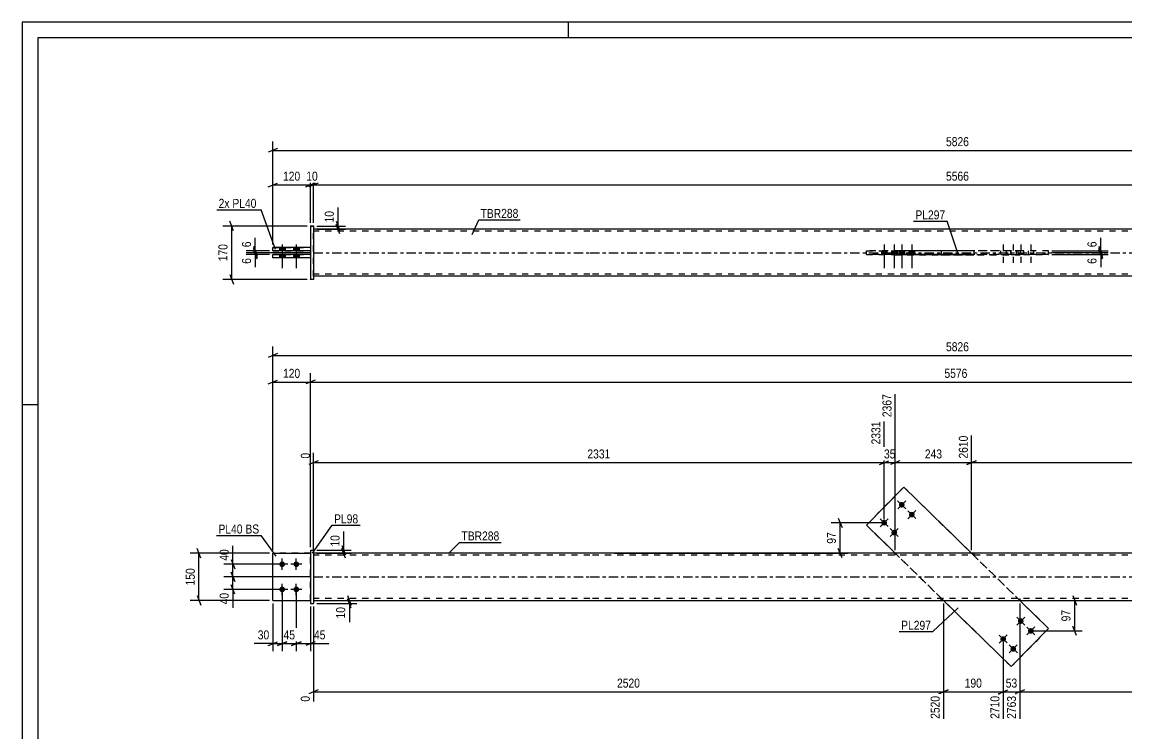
# Model space of a CAD drawing. Header units: millimetres. Extents: x 0 to 594, y 0 to 420.
# Drawn here: x 0 to 351.9, y 193.1 to 420 of the extents above; entities that cross this region are included whole.
import ezdxf

# ---------------------------------------------------------------- set-up
doc = ezdxf.new("R2010")
doc.units = ezdxf.units.MM
doc.linetypes.add('DXK_LINE_DOT2', pattern=[3.9198, 1.9599, -1.9599])
doc.linetypes.add('DXK_LINE_DOT3', pattern=[5.9187, 2.979, -0.9799, 0.9799, -0.9799])
doc.styles.add('Arial Narrow', font='ARIALN.TTF', dxfattribs={"height": 0.2})

# ---------------------------------------------------------------- blocks, each defined once
blk = doc.blocks.new('Unknown-580575307-1131')
at = {"color": 5, "linetype": 'Continuous'}
for p, q in [((594, 420), (0, 420)), ((0, 420), (0, 0)), ((174, 415), (174, 420)), ((589, 415), (5, 415)), ((5, 415), (5, 5)), ((5, 298), (0, 298))]:
    blk.add_line(p, q, dxfattribs=at)
blk = doc.blocks.new('Part-580575307-1689 - 1678')
at = {"color": 2, "linetype": 'Continuous'}
for p, q in [((280.83, 271.83), (268.95, 259.68)), ((280.83, 271.83), (280.83, 271.83)), ((302.45, 250.7), (280.83, 271.83)), ((278.13, 250.7), (268.95, 259.68)), ((268.95, 259.68), (268.95, 259.68)), ((315.09, 214.57), (293.47, 235.7)), ((326.97, 226.73), (317.79, 235.7)), ((315.09, 214.57), (326.97, 226.73)), ((326.97, 226.73), (326.97, 226.73)), ((315.09, 214.57), (315.09, 214.57))]:
    blk.add_line(p, q, dxfattribs=at)
at = {"color": 7, "linetype": 'DXK_LINE_DOT2'}
for p, q in [((268.95, 259.68), (280.83, 271.83)), ((326.97, 226.73), (280.83, 271.83)), ((315.09, 214.57), (268.95, 259.68)), ((293.47, 235.7), (278.13, 250.7)), ((317.79, 235.7), (302.45, 250.7)), ((326.97, 226.73), (315.09, 214.57))]:
    blk.add_line(p, q, dxfattribs=at)
blk = doc.blocks.new('Bolt-580575307-1681 - 1678')
at = {"linetype": 'Continuous'}
for points in [[(318.11, 230), (318.29, 229.98), (318.47, 229.92), (318.63, 229.83), (318.77, 229.7), (318.88, 229.55), (318.96, 229.38), (319, 229.19), (319, 229.01), (318.96, 228.82), (318.88, 228.65), (318.77, 228.5), (318.63, 228.37), (318.47, 228.28), (318.29, 228.22), (318.11, 228.2), (317.92, 228.22), (317.74, 228.28), (317.58, 228.37), (317.44, 228.5), (317.33, 228.65), (317.25, 228.82), (317.21, 229.01), (317.21, 229.19), (317.25, 229.38), (317.33, 229.55), (317.44, 229.7), (317.58, 229.83), (317.74, 229.92), (317.92, 229.98)], [(321.32, 226.85), (321.51, 226.84), (321.69, 226.78), (321.85, 226.68), (321.99, 226.56), (322.1, 226.4), (322.18, 226.23), (322.22, 226.05), (322.22, 225.86), (322.18, 225.68), (322.1, 225.5), (321.99, 225.35), (321.85, 225.23), (321.69, 225.13), (321.51, 225.07), (321.32, 225.05), (321.14, 225.07), (320.96, 225.13), (320.79, 225.23), (320.65, 225.35), (320.54, 225.5), (320.47, 225.68), (320.43, 225.86), (320.43, 226.05), (320.47, 226.23), (320.54, 226.4), (320.65, 226.56), (320.79, 226.68), (320.96, 226.78), (321.14, 226.84)], [(312.51, 224.28), (312.7, 224.26), (312.88, 224.2), (313.04, 224.11), (313.18, 223.98), (313.29, 223.83), (313.37, 223.66), (313.41, 223.47), (313.41, 223.29), (313.37, 223.1), (313.29, 222.93), (313.18, 222.78), (313.04, 222.65), (312.88, 222.56), (312.7, 222.5), (312.51, 222.48), (312.33, 222.5), (312.15, 222.56), (311.98, 222.65), (311.84, 222.78), (311.73, 222.93), (311.66, 223.1), (311.62, 223.29), (311.62, 223.47), (311.66, 223.66), (311.73, 223.83), (311.84, 223.98), (311.98, 224.11), (312.15, 224.2), (312.33, 224.26)], [(315.73, 221.13), (315.92, 221.11), (316.1, 221.06), (316.26, 220.96), (316.4, 220.84), (316.51, 220.68), (316.59, 220.51), (316.63, 220.33), (316.63, 220.14), (316.59, 219.96), (316.51, 219.78), (316.4, 219.63), (316.26, 219.51), (316.1, 219.41), (315.92, 219.35), (315.73, 219.33), (315.54, 219.35), (315.36, 219.41), (315.2, 219.51), (315.06, 219.63), (314.95, 219.78), (314.87, 219.96), (314.84, 220.14), (314.84, 220.33), (314.87, 220.51), (314.95, 220.68), (315.06, 220.84), (315.2, 220.96), (315.36, 221.06), (315.54, 221.11)]]:
    blk.add_hatch(color=1, dxfattribs=at).paths.add_polyline_path(points)
at = {"color": 1, "linetype": 'Continuous'}
for p, q in [((319.39, 227.84), (316.82, 230.36)), ((316.85, 227.81), (319.36, 230.39)), ((322.61, 224.7), (320.04, 227.21)), ((320.06, 224.67), (322.58, 227.24)), ((313.8, 222.12), (311.23, 224.64)), ((311.25, 222.09), (313.77, 224.67)), ((317.02, 218.98), (314.44, 221.49)), ((314.47, 218.95), (316.99, 221.52))]:
    blk.add_line(p, q, dxfattribs=at)
blk = doc.blocks.new('Bolt-580575307-1682 - 1678')
at = {"linetype": 'Continuous'}
for points in [[(280.19, 267.07), (280.38, 267.05), (280.56, 266.99), (280.72, 266.9), (280.86, 266.77), (280.97, 266.62), (281.05, 266.45), (281.09, 266.26), (281.09, 266.07), (281.05, 265.89), (280.97, 265.72), (280.86, 265.57), (280.72, 265.44), (280.56, 265.35), (280.38, 265.29), (280.19, 265.27), (280, 265.29), (279.82, 265.35), (279.66, 265.44), (279.52, 265.57), (279.41, 265.72), (279.33, 265.89), (279.3, 266.07), (279.3, 266.26), (279.33, 266.45), (279.41, 266.62), (279.52, 266.77), (279.66, 266.9), (279.82, 266.99), (280, 267.05)], [(274.6, 261.35), (274.78, 261.33), (274.96, 261.27), (275.13, 261.17), (275.27, 261.05), (275.38, 260.9), (275.45, 260.72), (275.49, 260.54), (275.49, 260.35), (275.45, 260.17), (275.38, 260), (275.27, 259.84), (275.13, 259.72), (274.96, 259.62), (274.78, 259.57), (274.6, 259.55), (274.41, 259.57), (274.23, 259.62), (274.07, 259.72), (273.93, 259.84), (273.82, 260), (273.74, 260.17), (273.7, 260.35), (273.7, 260.54), (273.74, 260.72), (273.82, 260.9), (273.93, 261.05), (274.07, 261.17), (274.23, 261.27), (274.41, 261.33)], [(283.41, 263.92), (283.6, 263.9), (283.77, 263.84), (283.94, 263.75), (284.08, 263.62), (284.19, 263.47), (284.26, 263.3), (284.3, 263.12), (284.3, 262.93), (284.26, 262.74), (284.19, 262.57), (284.08, 262.42), (283.94, 262.29), (283.77, 262.2), (283.6, 262.14), (283.41, 262.12), (283.22, 262.14), (283.04, 262.2), (282.88, 262.29), (282.74, 262.42), (282.63, 262.57), (282.55, 262.74), (282.51, 262.93), (282.51, 263.12), (282.55, 263.3), (282.63, 263.47), (282.74, 263.62), (282.88, 263.75), (283.04, 263.84), (283.22, 263.9)], [(277.82, 258.2), (278, 258.18), (278.18, 258.12), (278.34, 258.03), (278.48, 257.9), (278.59, 257.75), (278.67, 257.58), (278.71, 257.4), (278.71, 257.21), (278.67, 257.02), (278.59, 256.85), (278.48, 256.7), (278.34, 256.57), (278.18, 256.48), (278, 256.42), (277.82, 256.4), (277.63, 256.42), (277.45, 256.48), (277.29, 256.57), (277.15, 256.7), (277.04, 256.85), (276.96, 257.02), (276.92, 257.21), (276.92, 257.4), (276.96, 257.58), (277.04, 257.75), (277.15, 257.9), (277.29, 258.03), (277.45, 258.12), (277.63, 258.18)]]:
    blk.add_hatch(color=1, dxfattribs=at).paths.add_polyline_path(points)
at = {"color": 1, "linetype": 'Continuous'}
for p, q in [((278.9, 267.43), (281.48, 264.91)), ((281.45, 267.45), (278.93, 264.88)), ((282.12, 264.28), (284.7, 261.76)), ((284.67, 264.31), (282.15, 261.73)), ((273.31, 261.71), (275.88, 259.19)), ((275.86, 261.73), (273.34, 259.16)), ((276.53, 258.56), (279.1, 256.04)), ((279.07, 258.59), (276.56, 256.01))]:
    blk.add_line(p, q, dxfattribs=at)
blk = doc.blocks.new('Bolt-580575307-1683 - 1678')
at = {"linetype": 'Continuous'}
for points in [[(82.85, 248.1), (83.04, 248.08), (83.22, 248.02), (83.38, 247.93), (83.52, 247.8), (83.63, 247.65), (83.71, 247.48), (83.74, 247.29), (83.74, 247.11), (83.71, 246.92), (83.63, 246.75), (83.52, 246.6), (83.38, 246.47), (83.22, 246.38), (83.04, 246.32), (82.85, 246.3), (82.66, 246.32), (82.48, 246.38), (82.32, 246.47), (82.18, 246.6), (82.07, 246.75), (81.99, 246.92), (81.95, 247.11), (81.95, 247.29), (81.99, 247.48), (82.07, 247.65), (82.18, 247.8), (82.32, 247.93), (82.48, 248.02), (82.66, 248.08)], [(87.35, 248.1), (87.54, 248.08), (87.72, 248.02), (87.88, 247.93), (88.02, 247.8), (88.13, 247.65), (88.21, 247.48), (88.24, 247.29), (88.24, 247.11), (88.21, 246.92), (88.13, 246.75), (88.02, 246.6), (87.88, 246.47), (87.72, 246.38), (87.54, 246.32), (87.35, 246.3), (87.16, 246.32), (86.98, 246.38), (86.82, 246.47), (86.68, 246.6), (86.57, 246.75), (86.49, 246.92), (86.45, 247.11), (86.45, 247.29), (86.49, 247.48), (86.57, 247.65), (86.68, 247.8), (86.82, 247.93), (86.98, 248.02), (87.16, 248.08)], [(82.85, 240.1), (83.04, 240.08), (83.22, 240.02), (83.38, 239.93), (83.52, 239.8), (83.63, 239.65), (83.71, 239.48), (83.74, 239.29), (83.74, 239.11), (83.71, 238.92), (83.63, 238.75), (83.52, 238.6), (83.38, 238.47), (83.22, 238.38), (83.04, 238.32), (82.85, 238.3), (82.66, 238.32), (82.48, 238.38), (82.32, 238.47), (82.18, 238.6), (82.07, 238.75), (81.99, 238.92), (81.95, 239.11), (81.95, 239.29), (81.99, 239.48), (82.07, 239.65), (82.18, 239.8), (82.32, 239.93), (82.48, 240.02), (82.66, 240.08)], [(87.35, 240.1), (87.54, 240.08), (87.72, 240.02), (87.88, 239.93), (88.02, 239.8), (88.13, 239.65), (88.21, 239.48), (88.24, 239.29), (88.24, 239.11), (88.21, 238.92), (88.13, 238.75), (88.02, 238.6), (87.88, 238.47), (87.72, 238.38), (87.54, 238.32), (87.35, 238.3), (87.16, 238.32), (86.98, 238.38), (86.82, 238.47), (86.68, 238.6), (86.57, 238.75), (86.49, 238.92), (86.45, 239.11), (86.45, 239.29), (86.49, 239.48), (86.57, 239.65), (86.68, 239.8), (86.82, 239.93), (86.98, 240.02), (87.16, 240.08)]]:
    blk.add_hatch(color=1, dxfattribs=at).paths.add_polyline_path(points)
at = {"color": 1, "linetype": 'Continuous'}
for p, q in [((84.65, 247.2), (81.05, 247.2)), ((82.85, 245.4), (82.85, 249)), ((89.15, 247.2), (85.55, 247.2)), ((87.35, 245.4), (87.35, 249)), ((82.85, 237.4), (82.85, 241)), ((87.35, 237.4), (87.35, 241)), ((84.65, 239.2), (81.05, 239.2)), ((89.15, 239.2), (85.55, 239.2))]:
    blk.add_line(p, q, dxfattribs=at)
blk = doc.blocks.new('Part-580575307-1694 - 1678')
at = {"color": 2, "linetype": 'Continuous'}
for p, q in [((91.85, 251.7), (92.85, 251.7)), ((91.85, 251.7), (91.85, 234.7)), ((92.85, 251.7), (92.85, 251.7)), ((92.85, 251.7), (92.85, 234.7)), ((91.85, 234.7), (92.85, 234.7))]:
    blk.add_line(p, q, dxfattribs=at)
at = {"color": 7, "linetype": 'DXK_LINE_DOT2'}
for p, q in [((91.85, 251.7), (92.85, 251.7)), ((91.85, 234.7), (92.85, 234.7))]:
    blk.add_line(p, q, dxfattribs=at)
blk = doc.blocks.new('Part-580575307-1699 - 1678')
at = {"color": 7, "linetype": 'DXK_LINE_DOT2'}
for p, q in [((79.85, 235.7), (79.85, 250.7)), ((79.85, 250.7), (91.85, 250.7)), ((91.85, 250.7), (79.85, 250.7)), ((91.85, 235.7), (91.85, 250.7)), ((79.85, 235.7), (79.85, 235.7)), ((79.85, 235.7), (91.85, 235.7)), ((79.85, 235.7), (91.85, 235.7)), ((91.85, 235.7), (91.85, 235.7))]:
    blk.add_line(p, q, dxfattribs=at)
blk = doc.blocks.new('Part-580575307-1704 - 1678')
at = {"color": 2, "linetype": 'Continuous'}
for p, q in [((79.85, 235.7), (79.85, 250.7)), ((79.85, 250.7), (91.85, 250.7)), ((79.85, 235.7), (79.85, 235.7)), ((79.85, 235.7), (91.85, 235.7))]:
    blk.add_line(p, q, dxfattribs=at)
at = {"color": 7, "linetype": 'DXK_LINE_DOT2'}
for p, q in [((91.85, 250.7), (79.85, 250.7)), ((91.85, 235.7), (91.85, 250.7)), ((79.85, 235.7), (91.85, 235.7)), ((91.85, 235.7), (91.85, 235.7))]:
    blk.add_line(p, q, dxfattribs=at)
blk = doc.blocks.new('Part-580575307-1720 - 1678')
at = {"color": 2, "linetype": 'Continuous'}
for p, q in [((180.85, 250.7), (92.85, 250.7)), ((414.97, 250.7), (180.95, 250.7)), ((92.85, 235.7), (180.85, 235.7)), ((180.95, 235.7), (414.97, 235.7))]:
    blk.add_line(p, q, dxfattribs=at)
at = {"color": 7, "linetype": 'DXK_LINE_DOT2'}
for p, q in [((92.85, 250.7), (92.85, 235.7)), ((180.85, 250.1), (92.85, 250.1)), ((414.97, 250.1), (180.95, 250.1)), ((278.03, 250.7), (278.03, 250.1)), ((303.16, 250.7), (303.16, 250.1)), ((180.85, 236.3), (92.85, 236.3)), ((414.97, 236.3), (180.95, 236.3)), ((292.76, 235.7), (292.76, 236.3)), ((317.89, 235.7), (317.89, 236.3))]:
    blk.add_line(p, q, dxfattribs=at)
at = {"color": 7, "linetype": 'DXK_LINE_DOT3'}
for p, q in [((92.85, 243.2), (180.85, 243.2)), ((180.95, 243.2), (414.97, 243.2))]:
    blk.add_line(p, q, dxfattribs=at)
blk = doc.blocks.new('Bolt-580575307-1423 - 1368')
at = {"color": 1, "linetype": 'DXK_LINE_DOT2'}
for p, q in [((312.51, 349.12), (312.51, 341.62)), ((315.73, 349.12), (315.73, 341.62)), ((318.11, 349.12), (318.11, 341.62)), ((321.32, 349.12), (321.32, 341.62)), ((311.61, 347.12), (311.61, 345.92)), ((313.41, 347.12), (313.41, 345.92)), ((314.83, 347.12), (314.83, 345.92)), ((316.63, 347.12), (316.63, 345.92)), ((317.21, 347.12), (317.21, 345.92)), ((319.01, 347.12), (319.01, 345.92)), ((320.42, 347.12), (320.42, 345.92)), ((322.22, 347.12), (322.22, 345.92))]:
    blk.add_line(p, q, dxfattribs=at)
blk = doc.blocks.new('Bolt-580575307-1471 - 1368')
at = {"linetype": 'Continuous'}
for points in [[(81.95, 347.11), (83.75, 347.11), (83.75, 348.11), (81.95, 348.11)], [(81.95, 347.11), (83.75, 347.11), (83.75, 348.11), (81.95, 348.11)], [(81.95, 344.91), (83.75, 344.91), (83.75, 345.91), (81.95, 345.91)], [(81.95, 344.91), (83.75, 344.91), (83.75, 345.91), (81.95, 345.91)], [(86.45, 347.11), (88.25, 347.11), (88.25, 348.11), (86.45, 348.11)], [(86.45, 347.11), (88.25, 347.11), (88.25, 348.11), (86.45, 348.11)], [(86.45, 344.91), (88.25, 344.91), (88.25, 345.91), (86.45, 345.91)], [(86.45, 344.91), (88.25, 344.91), (88.25, 345.91), (86.45, 345.91)]]:
    blk.add_hatch(color=1, dxfattribs=at).paths.add_polyline_path(points)
at = {"color": 1, "linetype": 'Continuous'}
for p, q in [((82.85, 349.11), (82.85, 341.61)), ((82.85, 349.11), (82.85, 341.61)), ((87.35, 349.11), (87.35, 341.61)), ((87.35, 349.11), (87.35, 341.61)), ((81.95, 348.11), (81.95, 347.11)), ((81.95, 348.11), (81.95, 347.11)), ((81.95, 345.91), (81.95, 344.91)), ((81.95, 345.91), (81.95, 344.91)), ((83.75, 348.11), (83.75, 347.11)), ((83.75, 348.11), (83.75, 347.11)), ((83.75, 345.91), (83.75, 344.91)), ((83.75, 345.91), (83.75, 344.91)), ((86.45, 348.11), (86.45, 347.11)), ((86.45, 348.11), (86.45, 347.11)), ((86.45, 345.91), (86.45, 344.91)), ((86.45, 345.91), (86.45, 344.91)), ((88.25, 348.11), (88.25, 347.11)), ((88.25, 348.11), (88.25, 347.11)), ((88.25, 345.91), (88.25, 344.91)), ((88.25, 345.91), (88.25, 344.91))]:
    blk.add_line(p, q, dxfattribs=at)
blk = doc.blocks.new('Part-580575307-1416 - 1368')
at = {"color": 2, "linetype": 'Continuous'}
for p, q in [((180.85, 354.01), (92.85, 354.01)), ((414.97, 354.01), (180.95, 354.01)), ((278.03, 347.21), (303.16, 347.21)), ((278.03, 347.11), (278.03, 347.21)), ((278.03, 345.91), (278.03, 345.81)), ((278.03, 345.81), (278.03, 345.81)), ((303.16, 345.81), (278.03, 345.81)), ((292.76, 347.21), (292.76, 347.11)), ((292.76, 345.81), (292.76, 345.91)), ((303.16, 347.21), (303.16, 345.81)), ((180.85, 339.01), (92.85, 339.01)), ((414.97, 339.01), (180.95, 339.01))]:
    blk.add_line(p, q, dxfattribs=at)
at = {"color": 7, "linetype": 'DXK_LINE_DOT2'}
for p, q in [((92.85, 339.01), (92.85, 354.01)), ((180.85, 353.41), (92.85, 353.41)), ((414.97, 353.41), (180.95, 353.41)), ((278.03, 347.21), (303.16, 347.21)), ((278.03, 345.81), (278.03, 347.11)), ((278.03, 345.81), (303.16, 345.81)), ((292.76, 347.21), (292.76, 347.21)), ((292.76, 347.21), (292.76, 347.21)), ((292.76, 347.21), (317.89, 347.21)), ((292.76, 347.21), (317.89, 347.21)), ((292.76, 347.11), (292.76, 345.81)), ((292.76, 345.81), (292.76, 345.81)), ((292.76, 345.81), (317.89, 345.81)), ((317.89, 345.81), (292.76, 345.81)), ((317.89, 347.21), (317.89, 345.81)), ((180.85, 339.61), (92.85, 339.61)), ((414.97, 339.61), (180.95, 339.61))]:
    blk.add_line(p, q, dxfattribs=at)
at = {"color": 7, "linetype": 'DXK_LINE_DOT3'}
for p, q in [((92.85, 346.51), (180.85, 346.51)), ((180.95, 346.51), (414.97, 346.51))]:
    blk.add_line(p, q, dxfattribs=at)
blk = doc.blocks.new('Bolt-580575307-1422 - 1368')
at = {"linetype": 'Continuous'}
for points in [[(275.5, 347.11), (273.7, 347.11), (273.7, 345.91), (275.5, 345.91)], [(278.72, 347.11), (276.92, 347.11), (276.92, 345.91), (278.72, 345.91)], [(281.09, 347.11), (279.29, 347.11), (279.29, 345.91), (281.09, 345.91)], [(284.31, 347.11), (282.51, 347.11), (282.51, 345.91), (284.31, 345.91)]]:
    blk.add_hatch(color=1, dxfattribs=at).paths.add_polyline_path(points)
at = {"color": 1, "linetype": 'Continuous'}
for p, q in [((274.6, 349.11), (274.6, 341.61)), ((277.82, 349.11), (277.82, 341.61)), ((280.19, 349.11), (280.19, 341.61)), ((283.41, 349.11), (283.41, 341.61)), ((273.7, 347.11), (273.7, 345.91)), ((275.5, 347.11), (275.5, 345.91)), ((276.92, 347.11), (276.92, 345.91)), ((278.72, 347.11), (278.72, 345.91)), ((279.29, 347.11), (279.29, 345.91)), ((281.09, 347.11), (281.09, 345.91)), ((282.51, 347.11), (282.51, 345.91)), ((284.31, 347.11), (284.31, 345.91))]:
    blk.add_line(p, q, dxfattribs=at)
blk = doc.blocks.new('Part-580575307-1449 - 1368')
at = {"color": 2, "linetype": 'Continuous'}
for p, q in [((79.85, 344.91), (79.85, 345.92)), ((91.85, 345.91), (79.85, 345.91)), ((79.85, 344.92), (79.85, 344.91)), ((91.85, 344.91), (79.85, 344.91))]:
    blk.add_line(p, q, dxfattribs=at)
at = {"color": 7, "linetype": 'DXK_LINE_DOT2'}
for p, q in [((79.85, 345.92), (91.85, 345.92)), ((79.85, 344.92), (91.85, 344.92)), ((91.85, 345.92), (91.85, 344.91))]:
    blk.add_line(p, q, dxfattribs=at)
blk = doc.blocks.new('Part-580575307-1454 - 1368')
at = {"color": 2, "linetype": 'Continuous'}
for p, q in [((79.85, 347.11), (79.85, 348.12)), ((91.85, 348.11), (79.85, 348.11)), ((79.85, 347.12), (79.85, 347.11)), ((91.85, 347.11), (79.85, 347.11))]:
    blk.add_line(p, q, dxfattribs=at)
at = {"color": 7, "linetype": 'DXK_LINE_DOT2'}
for p, q in [((79.85, 348.12), (79.85, 348.11)), ((79.85, 348.12), (91.85, 348.12)), ((79.85, 347.12), (91.85, 347.12)), ((91.85, 348.12), (91.85, 347.11))]:
    blk.add_line(p, q, dxfattribs=at)
blk = doc.blocks.new('Part-580575307-1455 - 1368')
at = {"color": 2, "linetype": 'Continuous'}
for p, q in [((91.85, 355.02), (91.85, 338.01)), ((91.85, 355.01), (92.85, 355.01)), ((92.85, 355.02), (92.85, 355.01)), ((92.85, 355.01), (92.85, 338.01)), ((91.85, 338.01), (91.85, 338.02)), ((92.85, 338.01), (91.85, 338.01))]:
    blk.add_line(p, q, dxfattribs=at)
at = {"color": 7, "linetype": 'DXK_LINE_DOT2'}
for p, q in [((91.85, 355.02), (92.85, 355.02)), ((92.85, 355.01), (92.85, 355.02)), ((91.85, 338.02), (92.85, 338.02))]:
    blk.add_line(p, q, dxfattribs=at)
blk = doc.blocks.new('Part-580575307-1470 - 1368')
at = {"color": 7, "linetype": 'DXK_LINE_DOT2'}
for p, q in [((315.09, 347.12), (268.95, 347.11)), ((268.95, 347.11), (280.83, 347.11)), ((268.95, 345.91), (315.09, 345.92)), ((280.83, 345.91), (268.95, 345.91)), ((326.97, 347.12), (303.16, 347.11)), ((326.97, 345.92), (303.16, 345.91)), ((315.09, 345.92), (315.09, 347.12)), ((326.97, 347.12), (315.09, 347.12)), ((315.09, 345.92), (326.97, 345.92)), ((326.97, 345.92), (326.97, 347.12))]:
    blk.add_line(p, q, dxfattribs=at)
at = {"color": 2, "linetype": 'Continuous'}
for p, q in [((268.95, 345.91), (268.95, 347.11)), ((280.83, 345.91), (280.83, 347.11)), ((303.16, 347.11), (280.83, 347.11)), ((303.16, 345.91), (280.83, 345.91))]:
    blk.add_line(p, q, dxfattribs=at)
blk = doc.blocks.new('StraightDimension-580575307-1850 - 1678')
at = {"color": 7, "linetype": 'Continuous'}
for p, q in [((293.47, 234.7), (293.47, 197.94)), ((312.51, 222.38), (312.51, 197.94)), ((294.97, 207.15), (291.97, 205.95)), ((293.47, 206.55), (312.51, 206.55)), ((311.01, 205.95), (314.01, 207.15))]:
    blk.add_line(p, q, dxfattribs=at)
at = {"color": 0}
blk.add_wipeout([(306.33, 207.3), (306.33, 211.5), (299.65, 211.5), (299.65, 207.3)], dxfattribs=at)
at = {"color": 3, "style": 'Arial Narrow'}
blk.add_text('190', height=2.863, dxfattribs=at).set_placement((300.25, 207.9))
at = {"color": 0, "linetype": 'Continuous'}
blk.add_wipeout([(311.91, 205.85), (307.71, 205.85), (307.71, 197.34), (311.91, 197.34)], dxfattribs=at)
at = {"color": 3, "linetype": 'Continuous', "style": 'Arial Narrow'}
blk.add_text('2710', height=2.863, rotation=90.0002, dxfattribs=at).set_placement((311.31, 197.94))
blk = doc.blocks.new('StraightDimension-580575307-1909 - 1678')
at = {"color": 7, "linetype": 'Continuous'}
for p, q in [((81.85, 247.2), (64.3, 247.2)), ((66.55, 248.7), (67.75, 245.7)), ((67.15, 243.2), (67.15, 247.2)), ((91.85, 243.2), (64.3, 243.2)), ((67.75, 241.7), (66.55, 244.7))]:
    blk.add_line(p, q, dxfattribs=at)
at = {"color": 0}
blk.add_wipeout([(66.4, 252.58), (62.2, 252.58), (62.2, 247.73), (66.4, 247.73)], dxfattribs=at)
at = {"color": 7, "linetype": 'Continuous'}
blk.add_line((67.15, 247.2), (67.15, 253.11), dxfattribs=at)
blk.add_line((67.15, 247.2), (67.15, 253.11), dxfattribs=at)
at = {"color": 3, "style": 'Arial Narrow'}
blk.add_text('40', height=2.863, rotation=90.0002, dxfattribs=at).set_placement((65.8, 248.33))
blk = doc.blocks.new('StraightDimension-580575307-1798 - 1678')
at = {"color": 7, "linetype": 'Continuous'}
for p, q in [((302.45, 251.7), (302.45, 288.21)), ((503.07, 252.7), (503.07, 288.21)), ((303.95, 280.19), (300.95, 278.99)), ((302.45, 279.59), (503.07, 279.59)), ((501.57, 278.99), (504.57, 280.19))]:
    blk.add_line(p, q, dxfattribs=at)
at = {"color": 0, "linetype": 'Continuous'}
blk.add_wipeout([(502.47, 288.81), (498.27, 288.81), (498.27, 280.29), (502.47, 280.29)], dxfattribs=at)
at = {"color": 0}
blk.add_wipeout([(407.02, 280.34), (407.02, 284.54), (398.5, 284.54), (398.5, 280.34)], dxfattribs=at)
at = {"color": 3, "linetype": 'Continuous', "style": 'Arial Narrow'}
blk.add_text('5566', height=2.863, rotation=90.0002, dxfattribs=at).set_placement((501.87, 280.89))
at = {"color": 3, "style": 'Arial Narrow'}
blk.add_text('2956', height=2.863, dxfattribs=at).set_placement((399.1, 280.94))
blk = doc.blocks.new('StraightDimension-580575307-1736 - 1678')
at = {"color": 7, "linetype": 'Continuous'}
for p, q in [((81.35, 314.35), (78.35, 313.15)), ((79.85, 251.7), (79.85, 316.6)), ((79.85, 313.75), (516.07, 313.75))]:
    blk.add_line(p, q, dxfattribs=at)
at = {"color": 0}
blk.add_wipeout([(302.22, 314.5), (302.22, 318.7), (293.7, 318.7), (293.7, 314.5)], dxfattribs=at)
at = {"color": 3, "style": 'Arial Narrow'}
blk.add_text('5826', height=2.863, dxfattribs=at).set_placement((294.3, 315.1))
blk = doc.blocks.new('StraightDimension-580575307-1750 - 1678')
at = {"color": 7, "linetype": 'Continuous'}
for p, q in [((274.6, 261.45), (274.6, 292.71)), ((92.85, 251.7), (92.85, 282.72)), ((94.35, 280.19), (91.35, 278.99)), ((92.85, 279.59), (274.6, 279.59)), ((273.1, 278.99), (276.1, 280.19))]:
    blk.add_line(p, q, dxfattribs=at)
at = {"color": 0, "linetype": 'Continuous'}
for points in [[(274, 293.31), (269.8, 293.31), (269.8, 284.79), (274, 284.79)], [(92.25, 283.32), (88.05, 283.32), (88.05, 280.29), (92.25, 280.29)]]:
    blk.add_wipeout(points, dxfattribs=at)
at = {"color": 0}
blk.add_wipeout([(187.98, 280.34), (187.98, 284.54), (179.47, 284.54), (179.47, 280.34)], dxfattribs=at)
at = {"color": 3, "linetype": 'Continuous', "style": 'Arial Narrow'}
for s, height, p in [('2331', 2.863, (273.4, 285.39)), ('0', 2.86, (91.65, 280.89))]:
    blk.add_text(s, height=height, rotation=90.0002, dxfattribs=at).set_placement(p)
at = {"color": 3, "style": 'Arial Narrow'}
blk.add_text('2331', height=2.863, dxfattribs=at).set_placement((180.07, 280.94))
blk = doc.blocks.new('StraightDimension-580575307-1760 - 1678')
at = {"color": 7, "linetype": 'Continuous'}
for p, q in [((278.13, 251.7), (278.13, 301.41)), ((274.6, 261.45), (274.6, 292.71)), ((273.1, 278.99), (276.1, 280.19)), ((274.6, 279.59), (278.13, 279.59)), ((279.63, 280.19), (276.63, 278.99))]:
    blk.add_line(p, q, dxfattribs=at)
at = {"color": 0, "linetype": 'Continuous'}
blk.add_wipeout([(277.53, 302.01), (273.33, 302.01), (273.33, 293.49), (277.53, 293.49)], dxfattribs=at)
at = {"color": 0}
blk.add_wipeout([(278.79, 280.34), (278.79, 284.54), (273.94, 284.54), (273.94, 280.34)], dxfattribs=at)
at = {"color": 3, "linetype": 'Continuous', "style": 'Arial Narrow'}
blk.add_text('2367', height=2.863, rotation=90.0002, dxfattribs=at).set_placement((276.93, 294.09))
at = {"color": 3, "style": 'Arial Narrow'}
blk.add_text('35', height=2.863, dxfattribs=at).set_placement((274.54, 280.94))
blk = doc.blocks.new('StraightDimension-580575307-2047 - 1678')
at = {"color": 7, "linetype": 'Continuous'}
for p, q in [((91.85, 252.7), (91.85, 308.13)), ((93.35, 305.88), (90.35, 304.68)), ((91.85, 305.28), (503.07, 305.28))]:
    blk.add_line(p, q, dxfattribs=at)
at = {"color": 0}
blk.add_wipeout([(301.72, 306.03), (301.72, 310.23), (293.2, 310.23), (293.2, 306.03)], dxfattribs=at)
at = {"color": 3, "style": 'Arial Narrow'}
blk.add_text('5576', height=2.863, dxfattribs=at).set_placement((293.8, 306.63))
blk = doc.blocks.new('StraightDimension-580575307-1776 - 1678')
at = {"color": 7, "linetype": 'Continuous'}
for p, q in [((278.13, 251.7), (278.13, 301.41)), ((302.45, 251.7), (302.45, 288.21)), ((279.63, 280.19), (276.63, 278.99)), ((278.13, 279.59), (302.45, 279.59)), ((300.95, 278.99), (303.95, 280.19))]:
    blk.add_line(p, q, dxfattribs=at)
at = {"color": 0, "linetype": 'Continuous'}
blk.add_wipeout([(301.85, 288.81), (297.65, 288.81), (297.65, 280.29), (301.85, 280.29)], dxfattribs=at)
at = {"color": 0}
blk.add_wipeout([(293.63, 280.34), (293.63, 284.54), (286.95, 284.54), (286.95, 280.34)], dxfattribs=at)
at = {"color": 3, "linetype": 'Continuous', "style": 'Arial Narrow'}
blk.add_text('2610', height=2.863, rotation=90.0002, dxfattribs=at).set_placement((301.25, 280.89))
at = {"color": 3, "style": 'Arial Narrow'}
blk.add_text('243', height=2.863, dxfattribs=at).set_placement((287.55, 280.94))
blk = doc.blocks.new('StraightDimension-580575307-1813 - 1678')
at = {"color": 7, "linetype": 'Continuous'}
for p, q in [((87.35, 238.2), (87.35, 219.53)), ((91.85, 233.7), (91.85, 219.53)), ((85.85, 221.33), (88.85, 222.53)), ((87.35, 221.93), (91.85, 221.93)), ((93.35, 222.53), (90.35, 221.33))]:
    blk.add_line(p, q, dxfattribs=at)
at = {"color": 0}
blk.add_wipeout([(97.23, 222.68), (97.23, 226.88), (92.37, 226.88), (92.37, 222.68)], dxfattribs=at)
at = {"color": 7, "linetype": 'Continuous'}
blk.add_line((91.85, 221.93), (97.76, 221.93), dxfattribs=at)
blk.add_line((91.85, 221.93), (97.76, 221.93), dxfattribs=at)
at = {"color": 3, "style": 'Arial Narrow'}
blk.add_text('45', height=2.863, dxfattribs=at).set_placement((92.97, 223.28))
blk = doc.blocks.new('StraightDimension-580575307-1820 - 1678')
at = {"color": 7, "linetype": 'Continuous'}
for p, q in [((82.85, 238.2), (82.85, 219.53)), ((87.35, 238.2), (87.35, 219.53)), ((81.35, 221.33), (84.35, 222.53)), ((82.85, 221.93), (87.35, 221.93)), ((88.85, 222.53), (85.85, 221.33))]:
    blk.add_line(p, q, dxfattribs=at)
at = {"color": 0}
blk.add_wipeout([(87.53, 222.68), (87.53, 226.88), (82.67, 226.88), (82.67, 222.68)], dxfattribs=at)
at = {"color": 3, "style": 'Arial Narrow'}
blk.add_text('45', height=2.863, dxfattribs=at).set_placement((83.27, 223.28))
blk = doc.blocks.new('StraightDimension-580575307-1891 - 1678')
at = {"color": 7, "linetype": 'Continuous'}
for p, q in [((103.65, 237.2), (104.85, 234.2)), ((104.85, 233.2), (103.65, 236.2)), ((93.85, 235.7), (106.65, 235.7)), ((93.85, 234.7), (106.65, 234.7)), ((104.25, 234.7), (104.25, 235.7))]:
    blk.add_line(p, q, dxfattribs=at)
at = {"color": 0}
blk.add_wipeout([(103.5, 234.18), (99.3, 234.18), (99.3, 229.32), (103.5, 229.32)], dxfattribs=at)
at = {"color": 7, "linetype": 'Continuous'}
blk.add_line((104.25, 234.7), (104.25, 228.79), dxfattribs=at)
blk.add_line((104.25, 234.7), (104.25, 228.79), dxfattribs=at)
at = {"color": 3, "style": 'Arial Narrow'}
blk.add_text('10', height=2.863, rotation=90.0002, dxfattribs=at).set_placement((102.9, 229.92))
blk = doc.blocks.new('StraightDimension-580575307-1827 - 1678')
at = {"color": 7, "linetype": 'Continuous'}
for p, q in [((82.85, 238.2), (82.85, 219.53)), ((79.85, 234.7), (79.85, 219.53)), ((78.35, 221.33), (81.35, 222.53)), ((79.85, 221.93), (82.85, 221.93)), ((84.35, 222.53), (81.35, 221.33))]:
    blk.add_line(p, q, dxfattribs=at)
at = {"color": 0}
blk.add_wipeout([(79.32, 222.68), (79.32, 226.88), (74.47, 226.88), (74.47, 222.68)], dxfattribs=at)
at = {"color": 7, "linetype": 'Continuous'}
blk.add_line((79.85, 221.93), (73.94, 221.93), dxfattribs=at)
blk.add_line((79.85, 221.93), (73.94, 221.93), dxfattribs=at)
at = {"color": 3, "style": 'Arial Narrow'}
blk.add_text('30', height=2.863, dxfattribs=at).set_placement((75.07, 223.28))
blk = doc.blocks.new('StraightDimension-580575307-1838 - 1678')
at = {"color": 7, "linetype": 'Continuous'}
for p, q in [((92.85, 233.7), (92.85, 203.42)), ((293.47, 234.7), (293.47, 197.94)), ((94.35, 207.15), (91.35, 205.95)), ((92.85, 206.55), (293.47, 206.55)), ((291.97, 205.95), (294.97, 207.15))]:
    blk.add_line(p, q, dxfattribs=at)
at = {"color": 0}
blk.add_wipeout([(197.42, 207.3), (197.42, 211.5), (188.9, 211.5), (188.9, 207.3)], dxfattribs=at)
at = {"color": 0, "linetype": 'Continuous'}
for points in [[(92.25, 205.85), (88.05, 205.85), (88.05, 202.82), (92.25, 202.82)], [(292.87, 205.85), (288.67, 205.85), (288.67, 197.34), (292.87, 197.34)]]:
    blk.add_wipeout(points, dxfattribs=at)
at = {"color": 3, "style": 'Arial Narrow'}
blk.add_text('2520', height=2.863, dxfattribs=at).set_placement((189.5, 207.9))
at = {"color": 3, "linetype": 'Continuous', "style": 'Arial Narrow'}
for s, height, p in [('0', 2.86, (91.65, 203.42)), ('2520', 2.863, (292.27, 197.94))]:
    blk.add_text(s, height=height, rotation=90.0002, dxfattribs=at).set_placement(p)
blk = doc.blocks.new('StraightDimension-580575307-1864 - 1678')
at = {"color": 7, "linetype": 'Continuous'}
for p, q in [((317.79, 234.7), (317.79, 197.94)), ((312.51, 222.38), (312.51, 197.94)), ((311.01, 205.95), (314.01, 207.15)), ((312.51, 206.55), (317.79, 206.55)), ((319.29, 207.15), (316.29, 205.95))]:
    blk.add_line(p, q, dxfattribs=at)
at = {"color": 0}
blk.add_wipeout([(317.58, 207.3), (317.58, 211.5), (312.72, 211.5), (312.72, 207.3)], dxfattribs=at)
at = {"color": 3, "style": 'Arial Narrow'}
blk.add_text('53', height=2.863, dxfattribs=at).set_placement((313.32, 207.9))
at = {"color": 0, "linetype": 'Continuous'}
blk.add_wipeout([(317.19, 205.85), (312.99, 205.85), (312.99, 197.34), (317.19, 197.34)], dxfattribs=at)
at = {"color": 3, "linetype": 'Continuous', "style": 'Arial Narrow'}
blk.add_text('2763', height=2.863, rotation=90.0002, dxfattribs=at).set_placement((316.59, 197.94))
blk = doc.blocks.new('StraightDimension-580575307-1878 - 1678')
at = {"color": 7, "linetype": 'Continuous'}
for p, q in [((317.79, 234.7), (317.79, 197.94)), ((503.07, 233.7), (503.07, 197.94)), ((319.29, 207.15), (316.29, 205.95)), ((317.79, 206.55), (503.07, 206.55)), ((501.57, 205.95), (504.57, 207.15))]:
    blk.add_line(p, q, dxfattribs=at)
at = {"color": 0}
blk.add_wipeout([(414.69, 207.3), (414.69, 211.5), (406.17, 211.5), (406.17, 207.3)], dxfattribs=at)
at = {"color": 0, "linetype": 'Continuous'}
blk.add_wipeout([(502.47, 205.85), (498.27, 205.85), (498.27, 197.34), (502.47, 197.34)], dxfattribs=at)
at = {"color": 3, "style": 'Arial Narrow'}
blk.add_text('2802', height=2.863, dxfattribs=at).set_placement((406.77, 207.9))
at = {"color": 3, "linetype": 'Continuous', "style": 'Arial Narrow'}
blk.add_text('5566', height=2.863, rotation=90.0002, dxfattribs=at).set_placement((501.87, 197.94))
blk = doc.blocks.new('StraightDimension-580575307-1900 - 1678')
at = {"color": 7, "linetype": 'Continuous'}
for p, q in [((93.85, 251.7), (104.85, 251.7)), ((93.85, 250.7), (104.85, 250.7)), ((101.85, 253.2), (103.05, 250.2)), ((103.05, 249.2), (101.85, 252.2)), ((102.45, 250.7), (102.45, 251.7))]:
    blk.add_line(p, q, dxfattribs=at)
at = {"color": 0}
blk.add_wipeout([(101.7, 257.08), (97.5, 257.08), (97.5, 252.23), (101.7, 252.23)], dxfattribs=at)
at = {"color": 7, "linetype": 'Continuous'}
blk.add_line((102.45, 251.7), (102.45, 257.61), dxfattribs=at)
blk.add_line((102.45, 251.7), (102.45, 257.61), dxfattribs=at)
at = {"color": 3, "style": 'Arial Narrow'}
blk.add_text('10', height=2.863, rotation=90.0002, dxfattribs=at).set_placement((101.1, 252.83))
blk = doc.blocks.new('StraightDimension-580575307-1922 - 1678')
at = {"color": 7, "linetype": 'Continuous'}
for p, q in [((91.85, 243.2), (64.3, 243.2)), ((66.55, 244.7), (67.75, 241.7)), ((67.15, 239.2), (67.15, 243.2)), ((67.75, 237.7), (66.55, 240.7)), ((81.85, 239.2), (64.3, 239.2))]:
    blk.add_line(p, q, dxfattribs=at)
at = {"color": 0}
blk.add_wipeout([(66.4, 238.68), (62.2, 238.68), (62.2, 233.82), (66.4, 233.82)], dxfattribs=at)
at = {"color": 7, "linetype": 'Continuous'}
blk.add_line((67.15, 239.2), (67.15, 233.29), dxfattribs=at)
blk.add_line((67.15, 239.2), (67.15, 233.29), dxfattribs=at)
at = {"color": 3, "style": 'Arial Narrow'}
blk.add_text('40', height=2.863, rotation=90.0002, dxfattribs=at).set_placement((65.8, 234.42))
blk = doc.blocks.new('StraightDimension-580575307-3458 - 1678')
at = {"color": 7, "linetype": 'Continuous'}
for p, q in [((273.6, 260.45), (257.75, 260.45)), ((260, 261.95), (261.2, 258.95)), ((260.6, 250.72), (260.6, 260.45)), ((188.7, 250.72), (263, 250.72)), ((261.2, 249.22), (260, 252.22))]:
    blk.add_line(p, q, dxfattribs=at)
at = {"color": 0}
blk.add_wipeout([(259.85, 258.01), (255.65, 258.01), (255.65, 253.16), (259.85, 253.16)], dxfattribs=at)
at = {"color": 3, "style": 'Arial Narrow'}
blk.add_text('97', height=2.863, rotation=90.0002, dxfattribs=at).set_placement((259.25, 253.76))
blk = doc.blocks.new('StraightDimension-580575307-1979 - 1678')
at = {"color": 7, "linetype": 'Continuous'}
for p, q in [((78.85, 250.7), (53.5, 250.7)), ((56.95, 249.2), (55.75, 252.2)), ((56.35, 235.7), (56.35, 250.7)), ((55.75, 237.2), (56.95, 234.2)), ((78.85, 235.7), (53.5, 235.7))]:
    blk.add_line(p, q, dxfattribs=at)
at = {"color": 0}
blk.add_wipeout([(55.6, 246.54), (51.4, 246.54), (51.4, 239.86), (55.6, 239.86)], dxfattribs=at)
at = {"color": 3, "style": 'Arial Narrow'}
blk.add_text('150', height=2.863, rotation=90.0002, dxfattribs=at).set_placement((55, 240.46))
blk = doc.blocks.new('StraightDimension-580575307-1993 - 1678')
at = {"color": 7, "linetype": 'Continuous'}
for p, q in [((334.69, 237.2), (335.89, 234.2)), ((321.07, 235.7), (337.69, 235.7)), ((335.29, 225.95), (335.29, 235.7)), ((322.32, 225.95), (337.69, 225.95)), ((335.89, 224.45), (334.69, 227.45))]:
    blk.add_line(p, q, dxfattribs=at)
at = {"color": 0}
blk.add_wipeout([(334.54, 233.26), (330.34, 233.26), (330.34, 228.4), (334.54, 228.4)], dxfattribs=at)
at = {"color": 3, "style": 'Arial Narrow'}
blk.add_text('97', height=2.863, rotation=90.0002, dxfattribs=at).set_placement((333.94, 229))
blk = doc.blocks.new('StraightDimension-580575307-2052 - 1678')
at = {"color": 7, "linetype": 'Continuous'}
for p, q in [((79.85, 251.7), (79.85, 308.13)), ((91.85, 252.7), (91.85, 308.13)), ((78.35, 304.68), (81.35, 305.88)), ((79.85, 305.28), (91.85, 305.28)), ((93.35, 305.88), (90.35, 304.68))]:
    blk.add_line(p, q, dxfattribs=at)
at = {"color": 0}
blk.add_wipeout([(89.19, 306.03), (89.19, 310.23), (82.51, 310.23), (82.51, 306.03)], dxfattribs=at)
at = {"color": 3, "style": 'Arial Narrow'}
blk.add_text('120', height=2.863, dxfattribs=at).set_placement((83.11, 306.63))
blk = doc.blocks.new('StraightDimension-580575307-1476 - 1368')
at = {"color": 7, "linetype": 'Continuous'}
for p, q in [((100.03, 356.51), (101.23, 353.51)), ((101.23, 352.51), (100.03, 355.51)), ((93.85, 355.01), (103.03, 355.01)), ((93.85, 354.01), (103.03, 354.01)), ((100.63, 354.01), (100.63, 355.01))]:
    blk.add_line(p, q, dxfattribs=at)
at = {"color": 0}
blk.add_wipeout([(99.88, 360.4), (95.68, 360.4), (95.68, 355.54), (99.88, 355.54)], dxfattribs=at)
at = {"color": 7, "linetype": 'Continuous'}
blk.add_line((100.63, 355.01), (100.63, 360.92), dxfattribs=at)
blk.add_line((100.63, 355.01), (100.63, 360.92), dxfattribs=at)
at = {"color": 3, "style": 'Arial Narrow'}
blk.add_text('10', height=2.863, rotation=90.0002, dxfattribs=at).set_placement((99.28, 356.14))
blk = doc.blocks.new('StraightDimension-580575307-1541 - 1368')
at = {"color": 7, "linetype": 'Continuous'}
for p, q in [((342.98, 348.62), (344.18, 345.62)), ((327.97, 347.12), (345.98, 347.12)), ((327.97, 346.52), (345.98, 346.52)), ((344.18, 345.02), (342.98, 348.02)), ((343.58, 346.52), (343.58, 347.12))]:
    blk.add_line(p, q, dxfattribs=at)
at = {"color": 0}
blk.add_wipeout([(342.83, 350.67), (338.63, 350.67), (338.63, 347.64), (342.83, 347.64)], dxfattribs=at)
at = {"color": 7, "linetype": 'Continuous'}
blk.add_line((343.58, 347.12), (343.58, 351.19), dxfattribs=at)
blk.add_line((343.58, 347.12), (343.58, 351.19), dxfattribs=at)
at = {"color": 3, "style": 'Arial Narrow'}
blk.add_text('6', height=2.86, rotation=90.0002, dxfattribs=at).set_placement((342.23, 348.24))
blk = doc.blocks.new('StraightDimension-580575307-1530 - 1368')
at = {"color": 7, "linetype": 'Continuous'}
for p, q in [((67.36, 353.51), (66.16, 356.51)), ((90.85, 355.01), (63.91, 355.01)), ((66.76, 338.01), (66.76, 355.01)), ((90.85, 338.01), (63.91, 338.01)), ((66.16, 339.51), (67.36, 336.51))]:
    blk.add_line(p, q, dxfattribs=at)
at = {"color": 0}
blk.add_wipeout([(66.01, 349.86), (61.81, 349.86), (61.81, 343.17), (66.01, 343.17)], dxfattribs=at)
at = {"color": 3, "style": 'Arial Narrow'}
blk.add_text('170', height=2.863, rotation=90.0002, dxfattribs=at).set_placement((65.41, 343.77))
blk = doc.blocks.new('StraightDimension-580575307-1494 - 1368')
at = {"color": 7, "linetype": 'Continuous'}
for p, q in [((91.85, 346.51), (71.41, 346.51)), ((78.85, 345.92), (71.41, 345.92)), ((73.66, 348.01), (74.86, 345.01)), ((74.86, 344.42), (73.66, 347.42)), ((74.26, 345.92), (74.26, 346.51))]:
    blk.add_line(p, q, dxfattribs=at)
at = {"color": 0}
blk.add_wipeout([(73.51, 345.39), (69.31, 345.39), (69.31, 342.36), (73.51, 342.36)], dxfattribs=at)
at = {"color": 7, "linetype": 'Continuous'}
blk.add_line((74.26, 345.92), (74.26, 341.84), dxfattribs=at)
blk.add_line((74.26, 345.92), (74.26, 341.84), dxfattribs=at)
at = {"color": 3, "style": 'Arial Narrow'}
blk.add_text('6', height=2.86, rotation=90.0002, dxfattribs=at).set_placement((72.91, 342.96))
blk = doc.blocks.new('StraightDimension-580575307-1512 - 1368')
at = {"color": 7, "linetype": 'Continuous'}
for p, q in [((73.66, 348.62), (74.86, 345.62)), ((78.85, 347.12), (71.41, 347.12)), ((91.85, 346.51), (71.41, 346.51)), ((74.86, 345.01), (73.66, 348.01)), ((74.26, 346.51), (74.26, 347.12))]:
    blk.add_line(p, q, dxfattribs=at)
at = {"color": 0}
blk.add_wipeout([(73.51, 350.67), (69.31, 350.67), (69.31, 347.64), (73.51, 347.64)], dxfattribs=at)
at = {"color": 7, "linetype": 'Continuous'}
blk.add_line((74.26, 347.12), (74.26, 351.19), dxfattribs=at)
blk.add_line((74.26, 347.12), (74.26, 351.19), dxfattribs=at)
at = {"color": 3, "style": 'Arial Narrow'}
blk.add_text('6', height=2.86, rotation=90.0002, dxfattribs=at).set_placement((72.91, 348.24))
blk = doc.blocks.new('StraightDimension-580575307-1545 - 1368')
at = {"color": 7, "linetype": 'Continuous'}
for p, q in [((327.97, 346.52), (345.98, 346.52)), ((327.97, 345.92), (345.98, 345.92)), ((342.98, 348.02), (344.18, 345.02)), ((344.18, 344.42), (342.98, 347.42)), ((343.58, 345.92), (343.58, 346.52))]:
    blk.add_line(p, q, dxfattribs=at)
at = {"color": 0}
blk.add_wipeout([(342.83, 345.39), (338.63, 345.39), (338.63, 342.36), (342.83, 342.36)], dxfattribs=at)
at = {"color": 7, "linetype": 'Continuous'}
blk.add_line((343.58, 345.92), (343.58, 341.84), dxfattribs=at)
blk.add_line((343.58, 345.92), (343.58, 341.84), dxfattribs=at)
at = {"color": 3, "style": 'Arial Narrow'}
blk.add_text('6', height=2.86, rotation=90.0002, dxfattribs=at).set_placement((342.23, 342.96))
blk = doc.blocks.new('StraightDimension-580575307-1550 - 1368')
at = {"color": 7, "linetype": 'Continuous'}
for p, q in [((79.85, 349.12), (79.85, 381.96)), ((81.35, 379.71), (78.35, 378.51)), ((79.85, 379.11), (516.07, 379.11))]:
    blk.add_line(p, q, dxfattribs=at)
at = {"color": 0}
blk.add_wipeout([(302.22, 379.86), (302.22, 384.06), (293.7, 384.06), (293.7, 379.86)], dxfattribs=at)
at = {"color": 3, "style": 'Arial Narrow'}
blk.add_text('5826', height=2.863, dxfattribs=at).set_placement((294.3, 380.46))
blk = doc.blocks.new('StraightDimension-580575307-1581 - 1368')
at = {"color": 7, "linetype": 'Continuous'}
for p, q in [((92.85, 356.01), (92.85, 370.96)), ((94.35, 368.71), (91.35, 367.51)), ((92.85, 368.11), (503.07, 368.11))]:
    blk.add_line(p, q, dxfattribs=at)
at = {"color": 0}
blk.add_wipeout([(302.22, 368.86), (302.22, 373.06), (293.7, 373.06), (293.7, 368.86)], dxfattribs=at)
at = {"color": 3, "style": 'Arial Narrow'}
blk.add_text('5566', height=2.863, dxfattribs=at).set_placement((294.3, 369.46))
blk = doc.blocks.new('StraightDimension-580575307-1591 - 1368')
at = {"color": 7, "linetype": 'Continuous'}
for p, q in [((79.85, 349.12), (79.85, 370.96)), ((91.85, 356.01), (91.85, 370.96)), ((78.35, 367.51), (81.35, 368.71)), ((79.85, 368.11), (91.85, 368.11)), ((93.35, 368.71), (90.35, 367.51))]:
    blk.add_line(p, q, dxfattribs=at)
at = {"color": 0}
blk.add_wipeout([(89.19, 368.86), (89.19, 373.06), (82.51, 373.06), (82.51, 368.86)], dxfattribs=at)
at = {"color": 3, "style": 'Arial Narrow'}
blk.add_text('120', height=2.863, dxfattribs=at).set_placement((83.11, 369.46))
blk = doc.blocks.new('StraightDimension-580575307-1601 - 1368')
at = {"color": 7, "linetype": 'Continuous'}
for p, q in [((91.85, 356.01), (91.85, 370.96)), ((92.85, 356.01), (92.85, 370.96)), ((90.35, 367.51), (93.35, 368.71)), ((94.35, 368.71), (91.35, 367.51)), ((91.85, 368.11), (92.85, 368.11))]:
    blk.add_line(p, q, dxfattribs=at)
at = {"color": 0}
blk.add_wipeout([(94.78, 368.86), (94.78, 373.06), (89.92, 373.06), (89.92, 368.86)], dxfattribs=at)
at = {"color": 3, "style": 'Arial Narrow'}
blk.add_text('10', height=2.863, dxfattribs=at).set_placement((90.52, 369.46))
blk = doc.blocks.new('Mark-580575307-1690 - 1678')
at = {"color": 0}
blk.add_wipeout([(107.05, 260.24), (107.05, 263.24), (99.38, 263.24), (99.38, 260.24)], dxfattribs=at)
blk.add_wipeout([(107.05, 260.24), (107.05, 263.24), (99.38, 263.24), (99.38, 260.24)], dxfattribs=at)
at = {"color": 30, "linetype": 'Continuous'}
for p, q in [((92.49, 250.78), (98.78, 259.64)), ((98.78, 259.64), (107.65, 259.64))]:
    blk.add_line(p, q, dxfattribs=at)
at = {"color": 3, "style": 'Arial Narrow'}
blk.add_text('PL98', height=2.863, dxfattribs=at).set_placement((99.38, 260.24))
blk = doc.blocks.new('Mark-580575307-1685 - 1678')
at = {"color": 0}
blk.add_wipeout([(289.51, 226.33), (289.51, 229.33), (280.01, 229.33), (280.01, 226.33)], dxfattribs=at)
blk.add_wipeout([(289.51, 226.33), (289.51, 229.33), (280.01, 229.33), (280.01, 226.33)], dxfattribs=at)
at = {"color": 30, "linetype": 'Continuous'}
for p in [(298.15, 233.29), (279.41, 225.73)]:
    blk.add_line(p, (290.11, 225.73), dxfattribs=at)
at = {"color": 3, "style": 'Arial Narrow'}
blk.add_text('PL297', height=2.863, dxfattribs=at).set_placement((280.01, 226.33))
blk = doc.blocks.new('Mark-580575307-1716 - 1678')
at = {"color": 0}
blk.add_wipeout([(152.02, 254.79), (152.02, 257.79), (139.96, 257.79), (139.96, 254.79)], dxfattribs=at)
blk.add_wipeout([(152.02, 254.79), (152.02, 257.79), (139.96, 257.79), (139.96, 254.79)], dxfattribs=at)
at = {"color": 30, "linetype": 'Continuous'}
for p, q in [((135.83, 250.65), (139.36, 254.19)), ((139.36, 254.19), (152.62, 254.19))]:
    blk.add_line(p, q, dxfattribs=at)
at = {"color": 3, "style": 'Arial Narrow'}
blk.add_text('TBR288', height=2.863, dxfattribs=at).set_placement((139.96, 254.79))
blk = doc.blocks.new('MarkSet-580575307-2084 - 1678')
at = {"color": 0}
blk.add_wipeout([(70.23, 257), (70.23, 260), (62.55, 260), (62.55, 257)], dxfattribs=at)
blk.add_wipeout([(70.23, 257), (70.23, 260), (62.55, 260), (62.55, 257)], dxfattribs=at)
blk.add_wipeout([(75.51, 257), (75.51, 260), (71.13, 260), (71.13, 257)], dxfattribs=at)
blk.add_wipeout([(75.51, 257), (75.51, 260), (71.13, 260), (71.13, 257)], dxfattribs=at)
at = {"color": 30, "linetype": 'Continuous'}
for p in [(61.95, 256.4), (80.89, 249.76)]:
    blk.add_line(p, (76.11, 256.4), dxfattribs=at)
at = {"color": 3, "style": 'Arial Narrow'}
for s, p in [('PL40', (62.55, 257)), ('BS', (71.13, 257))]:
    blk.add_text(s, height=2.863, dxfattribs=at).set_placement(p)
blk = doc.blocks.new('Mark-580575307-1412 - 1368')
at = {"color": 0}
blk.add_wipeout([(158.1, 357.59), (158.1, 360.59), (146.04, 360.59), (146.04, 357.59)], dxfattribs=at)
blk.add_wipeout([(158.1, 357.59), (158.1, 360.59), (146.04, 360.59), (146.04, 357.59)], dxfattribs=at)
at = {"color": 30, "linetype": 'Continuous'}
for p, q in [((143.34, 352.32), (145.44, 356.99)), ((145.44, 356.99), (158.7, 356.99))]:
    blk.add_line(p, q, dxfattribs=at)
at = {"color": 3, "style": 'Arial Narrow'}
blk.add_text('TBR288', height=2.863, dxfattribs=at).set_placement((146.04, 357.59))
blk = doc.blocks.new('MarkSet-580575307-1669 - 1368')
at = {"color": 0}
blk.add_wipeout([(66.07, 360.8), (66.07, 363.8), (62.6, 363.8), (62.6, 360.8)], dxfattribs=at)
blk.add_wipeout([(66.07, 360.8), (66.07, 363.8), (62.6, 363.8), (62.6, 360.8)], dxfattribs=at)
blk.add_wipeout([(74.64, 360.8), (74.64, 363.8), (66.97, 363.8), (66.97, 360.8)], dxfattribs=at)
blk.add_wipeout([(74.64, 360.8), (74.64, 363.8), (66.97, 363.8), (66.97, 360.8)], dxfattribs=at)
at = {"color": 30, "linetype": 'Continuous'}
for p in [(62, 360.2), (80.7, 347.5)]:
    blk.add_line(p, (76.14, 360.2), dxfattribs=at)
at = {"color": 3, "style": 'Arial Narrow'}
for s, p in [('2x', (62.6, 360.8)), ('PL40', (66.97, 360.8))]:
    blk.add_text(s, height=2.863, dxfattribs=at).set_placement(p)
blk = doc.blocks.new('Mark-580575307-1466 - 1368')
at = {"color": 0}
blk.add_wipeout([(294.04, 357.12), (294.04, 360.12), (284.54, 360.12), (284.54, 357.12)], dxfattribs=at)
blk.add_wipeout([(294.04, 357.12), (294.04, 360.12), (284.54, 360.12), (284.54, 357.12)], dxfattribs=at)
at = {"color": 30, "linetype": 'Continuous'}
for p in [(283.94, 356.52), (298.02, 346.35)]:
    blk.add_line(p, (294.64, 356.52), dxfattribs=at)
at = {"color": 3, "style": 'Arial Narrow'}
blk.add_text('PL297', height=2.863, dxfattribs=at).set_placement((284.54, 357.12))

msp = doc.modelspace()

# ---------------------------------------------------------------- block references
for name in ['Unknown-580575307-1131', 'Part-580575307-1455 - 1368', 'Part-580575307-1416 - 1368', 'Bolt-580575307-1471 - 1368', 'Bolt-580575307-1422 - 1368', 'Bolt-580575307-1423 - 1368', 'Part-580575307-1454 - 1368', 'Part-580575307-1449 - 1368', 'Part-580575307-1470 - 1368', 'Part-580575307-1689 - 1678', 'Bolt-580575307-1682 - 1678', 'Part-580575307-1699 - 1678', 'Part-580575307-1704 - 1678', 'Part-580575307-1694 - 1678', 'Part-580575307-1720 - 1678', 'Bolt-580575307-1683 - 1678', 'Bolt-580575307-1681 - 1678']:
    msp.add_blockref(name, (0, 0))

# ---------------------------------------------------------------- next in the draw order: block references
for name in ['StraightDimension-580575307-1476 - 1368', 'StraightDimension-580575307-1530 - 1368', 'StraightDimension-580575307-1541 - 1368', 'StraightDimension-580575307-1798 - 1678', 'StraightDimension-580575307-1909 - 1678', 'StraightDimension-580575307-1813 - 1678', 'StraightDimension-580575307-1850 - 1678']:
    msp.add_blockref(name, (0, 0))

# ---------------------------------------------------------------- next in the draw order: block references
for name in ['StraightDimension-580575307-1494 - 1368', 'StraightDimension-580575307-1545 - 1368', 'StraightDimension-580575307-1736 - 1678', 'StraightDimension-580575307-1820 - 1678', 'StraightDimension-580575307-1891 - 1678', 'StraightDimension-580575307-1864 - 1678']:
    msp.add_blockref(name, (0, 0))

# ---------------------------------------------------------------- next in the draw order: block references
for name in ['StraightDimension-580575307-1512 - 1368', 'StraightDimension-580575307-1750 - 1678', 'StraightDimension-580575307-1827 - 1678', 'StraightDimension-580575307-1838 - 1678', 'StraightDimension-580575307-1878 - 1678']:
    msp.add_blockref(name, (0, 0))

# ---------------------------------------------------------------- next in the draw order: block references
for name in ['StraightDimension-580575307-1550 - 1368', 'StraightDimension-580575307-1760 - 1678', 'StraightDimension-580575307-1922 - 1678', 'StraightDimension-580575307-1993 - 1678', 'Mark-580575307-1685 - 1678']:
    msp.add_blockref(name, (0, 0))

# ---------------------------------------------------------------- next in the draw order: block references
for name in ['StraightDimension-580575307-1581 - 1368', 'StraightDimension-580575307-2047 - 1678', 'StraightDimension-580575307-1979 - 1678']:
    msp.add_blockref(name, (0, 0))

# ---------------------------------------------------------------- next in the draw order: block references
for name in ['StraightDimension-580575307-1591 - 1368', 'Mark-580575307-1412 - 1368', 'Mark-580575307-1466 - 1368', 'StraightDimension-580575307-1776 - 1678', 'StraightDimension-580575307-3458 - 1678', 'StraightDimension-580575307-1900 - 1678', 'Mark-580575307-1716 - 1678']:
    msp.add_blockref(name, (0, 0))

# ---------------------------------------------------------------- next in the draw order: block references
for name in ['StraightDimension-580575307-1601 - 1368', 'MarkSet-580575307-1669 - 1368', 'StraightDimension-580575307-2052 - 1678']:
    msp.add_blockref(name, (0, 0))

# ---------------------------------------------------------------- next in the draw order: block references
for name in ['Mark-580575307-1690 - 1678', 'MarkSet-580575307-2084 - 1678']:
    msp.add_blockref(name, (0, 0))

doc.saveas('drawing.dxf')
